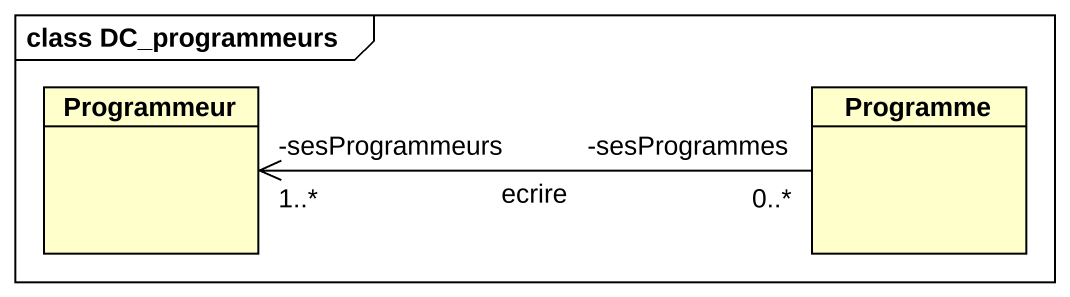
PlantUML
@startuml
mainframe class DC_programmeurs
hide circle
hide empty members
class Programmeur
class Programme
Programmeur "-sesProgrammeurs\n1..*" <-right- "-sesProgrammes\n0..*" Programme : ecrire
@enduml
